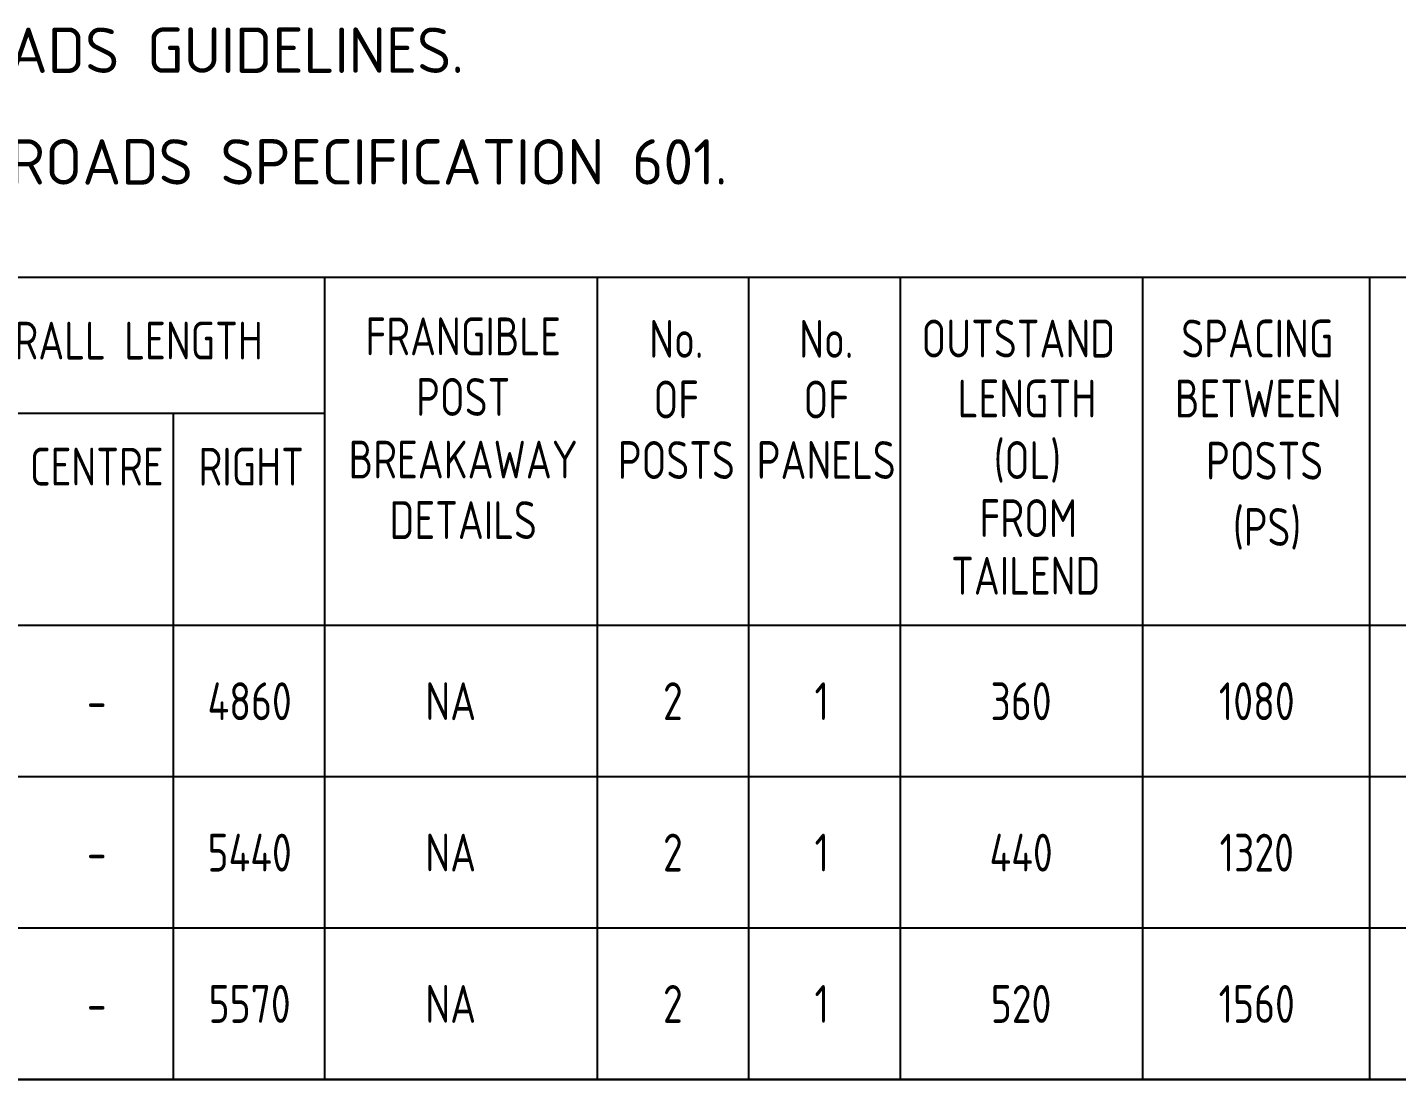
# Model space of a CAD drawing. Extents: x 0 to 420, y 0 to 297.
# Drawn here: x 189.2 to 279.6, y 4.5 to 74 of the extents above; entities that cross this region are included whole.
import ezdxf
from ezdxf.enums import TextEntityAlignment as Align

# ---------------------------------------------------------------- set-up
doc = ezdxf.new("R2010")
doc.units = 0
doc.header["$LTSCALE"] = 0.5
doc.layers.get('0').update_dxf_attribs({"linetype": 'CONTINUOUS'})
for name, color, linetype in [('L25', 1, 'CONTINUOUS'), ('T25', 1, 'CONTINUOUS'), ('TBLK18', 4, 'CONTINUOUS'), ('TBLK25', 1, 'CONTINUOUS'), ('TBLK35', 3, 'CONTINUOUS'), ('TBLK50', 7, 'CONTINUOUS')]:
    doc.layers.add(name, color=color, linetype=linetype)
doc.styles.add('ISO', font='iso3098b')

# ---------------------------------------------------------------- blocks, each defined once
blk = doc.blocks.new('A3BBLK')
at = {"layer": 'TBLK50'}
blk.add_line((13, 4.5), (415.5, 4.5), dxfattribs=at)
blk = doc.blocks.new('title block')
blk.add_blockref('A3BBLK', (0, 0))
at = {"layer": 'TBLK18', "style": 'ISO'}
blk.add_attdef('MR_DIRECTORATE', text='', height=1.5, dxfattribs=at).set_placement((381.5, 67.119), align=Align.CENTER)
for tag, p in [('STREET_NAME', (355.514, 61.1)), ('SUBURB_POSTCODE', (388.488, 61.1)), ('TELEPHONE_NO.', (368.306, 58.836)), ('FAX_NO.', (393.555, 58.836))]:
    blk.add_attdef(tag, p, '', height=1.5, dxfattribs=at)
at = {"layer": 'TBLK25', "style": 'ISO'}
for tag, height, p in [('MR_BRANCH', 2, (381.5, 64.199)), ('ROAD_SECTION', 1.75, (384.5, 29.162)), ('SLK', 1.75, (384.5, 26.108)), ('CHAINAGE', 1.75, (384.5, 19.205))]:
    blk.add_attdef(tag, text='', height=height, dxfattribs=at).set_placement(p, align=Align.CENTER)
for tag, p, height in [('FILE_NUMBER', (371.773, 53.237), 2.5), ('DESIGNED_/_DRAWN', (371.773, 48.487), 2), ('VERIFIED', (371.773, 43.487), 2), ('APPROVED', (371.773, 38.487), 2), ('LOCAL_AUTHORITY', (370.48, 16.733), 1.25)]:
    blk.add_attdef(tag, p, '', height=height, dxfattribs=at)
at = {"layer": 'TBLK35', "style": 'ISO', "width": 0.9}
for tag, p in [('ROAD_PROJECT&NUMBER', (384.5, 32.231)), ('DRAWING_DESCRIPTION', (384.5, 22.288))]:
    blk.add_attdef(tag, text='', height=2.5, dxfattribs=at).set_placement(p, align=Align.CENTER)
at = {"layer": 'TBLK50', "style": 'ISO'}
blk.add_attdef('DRG_NUMBER', (356.803, 6.021), '', height=5, dxfattribs=at)

msp = doc.modelspace()

# ---------------------------------------------------------------- linework, layer by layer
at = {"layer": 'TBLK50'}
for p, q in [((352.4999996, 57.4999998), (12.9999996, 57.4999998)), ((208.8124996, 57.4999998), (208.8124996, 34.4999998)), ((226.8124996, 57.4999998), (226.8124996, 34.4999998)), ((236.8124996, 57.4999998), (236.8124996, 34.4999998)), ((246.8124996, 57.4999998), (246.8124996, 34.4999998)), ((262.8124996, 57.4999998), (262.8124996, 34.4999998)), ((277.8124996, 57.4999998), (277.8124996, 34.4999998)), ((208.8124996, 48.4999998), (136.8124996, 48.4999998)), ((198.8124996, 48.4999998), (198.8124996, 34.4999998)), ((352.4999996, 34.4999998), (12.9999996, 34.4999998)), ((198.8124996, 34.4999998), (198.8124996, 24.4999998)), ((208.8124996, 34.4999998), (208.8124996, 24.4999998)), ((226.8124996, 34.4999998), (226.8124996, 24.4999998)), ((236.8124996, 34.4999998), (236.8124996, 24.4999998)), ((246.8124996, 34.4999998), (246.8124996, 24.4999998)), ((262.8124996, 34.4999998), (262.8124996, 24.4999998)), ((277.8124996, 34.4999998), (277.8124996, 24.4999998)), ((352.4999996, 24.4999998), (12.9999996, 24.4999998)), ((198.8124996, 24.4999998), (198.8124996, 14.4999998)), ((208.8124996, 24.4999998), (208.8124996, 14.4999998)), ((226.8124996, 24.4999998), (226.8124996, 14.4999998)), ((236.8124996, 24.4999998), (236.8124996, 14.4999998)), ((246.8124996, 24.4999998), (246.8124996, 14.4999998)), ((262.8124996, 24.4999998), (262.8124996, 14.4999998)), ((277.8124996, 24.4999998), (277.8124996, 14.4999998)), ((352.4999996, 14.4999998), (12.9999996, 14.4999998)), ((198.8124996, 14.4999998), (198.8124996, 4.4999998)), ((208.8124996, 14.4999998), (208.8124996, 4.4999998)), ((226.8124996, 14.4999998), (226.8124996, 4.4999998)), ((236.8124996, 14.4999998), (236.8124996, 4.4999998)), ((246.8124996, 14.4999998), (246.8124996, 4.4999998)), ((262.8124996, 14.4999998), (262.8124996, 4.4999998)), ((277.8124996, 14.4999998), (277.8124996, 4.4999998)), ((352.4999996, 4.4999998), (12.9999996, 4.4999998))]:
    msp.add_line(p, q, dxfattribs=at)

# ---------------------------------------------------------------- block references
at = {"color": 1}
msp.add_blockref('title block', (-0.0000004, -0.0000002), dxfattribs=at)

# ---------------------------------------------------------------- texts
at = {"layer": 'L25', "style": 'ISO', "width": 0.8}
for s, p in [('OVERALL LENGTH', (194.1690136, 53.3270485)), ('FRANGIBLE', (217.9634109, 53.6041185)), ('No.', (232.0355251, 53.435914)), ('No.', (241.9357115, 53.435914)), ('POST', (217.9634109, 49.6041185)), ('OF', (232.0355251, 49.435914)), ('OF', (241.9357115, 49.435914)), ('CENTRE', (193.7655285, 44.9999998)), ('RIGHT', (203.9633248, 44.9999998)), ('BREAKAWAY', (217.9634109, 45.4674428)), ('POSTS', (232.0355251, 45.435914)), ('PANELS', (241.9357115, 45.435914)), ('DETAILS', (217.9634109, 41.4674428)), ('4860', (203.860888, 29.4999998)), ('NA', (217.1400659, 29.4999998)), ('2', (231.8105326, 29.4999998)), ('1', (241.6439344, 29.4999998)), ('360', (254.8040548, 29.4999998)), ('1080', (270.3665584, 29.4999998)), ('-', (193.7655285, 29.4999998)), ('5440', (203.860888, 19.4999998)), ('NA', (217.1400659, 19.4999998)), ('2', (231.8105326, 19.4999998)), ('1', (241.6439344, 19.4999998)), ('440', (254.8040548, 19.4999998)), ('1320', (270.3665584, 19.4999998)), ('-', (193.7655285, 19.4999998)), ('5570', (203.860888, 9.4999998)), ('NA', (217.1400659, 9.4999998)), ('2', (231.8105326, 9.4999998)), ('1', (241.6439344, 9.4999998)), ('520', (254.8040548, 9.4999998)), ('1560', (270.3665584, 9.4999998)), ('-', (193.7655285, 9.4999998))]:
    msp.add_text(s, height=2.5, dxfattribs=at).set_placement(p, align=Align.MIDDLE)
at = {"layer": 'T25', "color": 3, "style": 'ISO'}
for s, p in [('4. GRAFFITI PROTECTION: TO BE SPECIFIED BY THE DESIGNER IN ACCORDANCE WITH MAIN ROADS GUIDELINES.', (19.0581676, 71.0090169)), ('5. MATERIALS: ALL SIGN MATERIALS AND MANUFACTURE TO BE IN ACCORDANCE WITH MAIN ROADS SPECIFICATION 601.', (19.0581676, 63.6339302))]:
    msp.add_text(s, height=3, dxfattribs=at).set_placement(p)
at = {"layer": 'T25', "style": 'ISO', "width": 0.8}
for s, p in [('OUTSTAND', (248.2221294, 52.2081839)), ('SPACING', (265.3864139, 52.2110452)), ('LENGTH', (250.6163118, 48.2488201)), ('BETWEEN', (264.9621699, 48.2516814)), ('(OL)', (253.0023676, 44.1827169)), ('POSTS', (267.0188598, 44.1402468)), ('FROM', (252.0627371, 40.345713)), ('(PS)', (268.7955262, 39.7620359)), ('TAILEND', (250.1823847, 36.5387285))]:
    msp.add_text(s, height=2.5, dxfattribs=at).set_placement(p)

doc.saveas('drawing.dxf')
